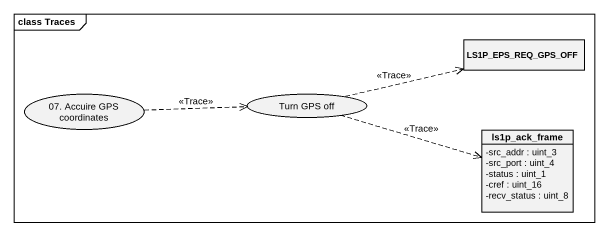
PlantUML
@startuml
mainframe class Traces
allowmixing
hide circle
hide empty members
skinparam classAttributeIconSize 0
class LS1P_EPS_REQ_GPS_OFF
usecase "07. Accuire GPS coordinates" as u07_Accuire_GPS_coordinates
usecase "Turn GPS off" as Turn_GPS_off
class ls1p_ack_frame {
  -src_addr : uint_3
  -src_port : uint_4
  -status : uint_1
  -cref : uint_16
  -recv_status : uint_8
}
u07_Accuire_GPS_coordinates .right.> Turn_GPS_off : <<Trace>>
Turn_GPS_off .right.> LS1P_EPS_REQ_GPS_OFF : <<Trace>>
Turn_GPS_off .right.> ls1p_ack_frame : <<Trace>>
@enduml
